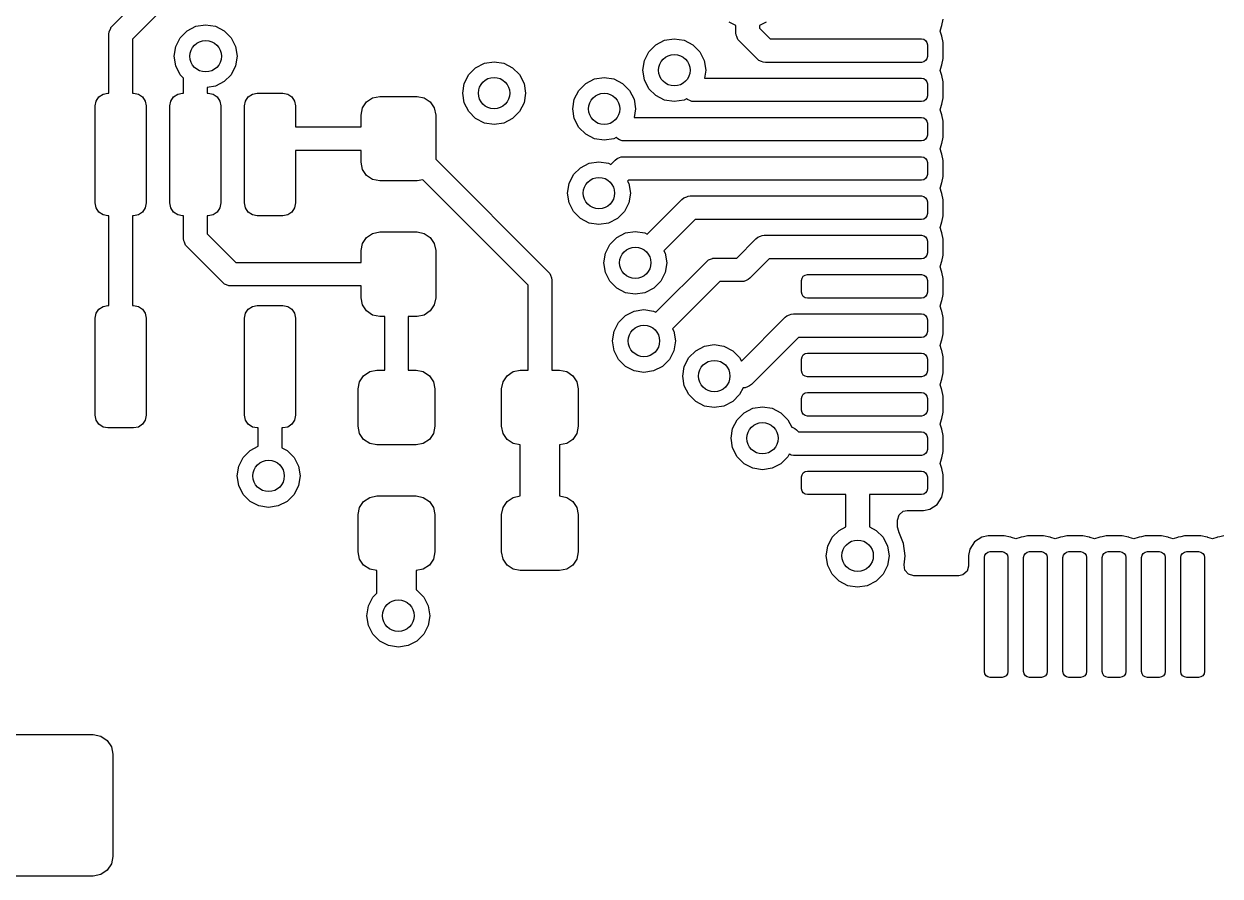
# Model space of a CAD drawing. Extents: x 116 to 183, y -110.2 to -37.6.
# Drawn here: x 130.62 to 145.83, y -82.56 to -71.72 of the extents above; entities that cross this region are included whole.
import ezdxf

# ---------------------------------------------------------------- set-up
doc = ezdxf.new("R2010")
doc.units = 0
doc.layers.add('BLACK', color=7, linetype='CONTINUOUS')

msp = doc.modelspace()

# ---------------------------------------------------------------- linework, layer by layer
at = {"layer": 'BLACK', "linetype": 'CONTINUOUS'}
for p, q in [((131.743934, -71.743934), (132.473934, -71.013934)), ((132.642132, -71.27), (132, -71.912132)), ((142.295756, -71.740743), (142.311739, -71.660386)), ((131.702882, -71.820736), (131.723351, -71.77132)), ((131.723351, -71.77132), (131.725279, -71.766665)), ((131.725279, -71.766665), (131.743934, -71.743934)), ((132.606724, -71.895217), (132.695217, -71.806724)), ((132.695217, -71.806724), (132.806724, -71.749908)), ((132.806724, -71.749908), (132.930331, -71.730331)), ((132.930331, -71.730331), (133.053938, -71.749908)), ((133.053938, -71.749908), (133.165445, -71.806724)), ((133.165445, -71.806724), (133.253938, -71.895217)), ((139.677, -71.740975), (139.591886, -71.697607)), ((139.677, -71.833823), (139.677, -71.740975)), ((140.062114, -71.697607), (139.977, -71.740975)), ((139.977, -71.740975), (139.977, -71.771691)), ((139.977, -71.771691), (140.113559, -71.90825)), ((142.275803, -71.810461), (142.291757, -71.752306)), ((142.292525, -71.863873), (142.275803, -71.810461)), ((142.291082, -71.752027), (142.29331, -71.746646)), ((142.291757, -71.752306), (142.291082, -71.752027)), ((142.29331, -71.746646), (142.294289, -71.743081)), ((142.294289, -71.743081), (142.295692, -71.740897)), ((142.295692, -71.740897), (142.295756, -71.740743)), ((131.7, -71.85), (131.702882, -71.820736)), ((131.7, -72.6), (131.7, -71.85)), ((132, -71.912132), (132, -72.6)), ((132.549908, -72.006724), (132.606724, -71.895217)), ((133.253938, -71.895217), (133.310754, -72.006724)), ((138.657326, -71.984643), (138.768833, -71.927827)), ((138.768833, -71.927827), (138.89244, -71.90825)), ((138.89244, -71.90825), (139.016047, -71.927827)), ((139.016047, -71.927827), (139.127554, -71.984643)), ((139.679882, -71.863087), (139.677, -71.833823)), ((139.686422, -71.878875), (139.679882, -71.863087)), ((139.702279, -71.917158), (139.686422, -71.878875)), ((139.720934, -71.939889), (139.702279, -71.917158)), ((139.945361, -72.164316), (139.720934, -71.939889)), ((140.113559, -71.90825), (141.31124, -71.90825)), ((141.31124, -71.90825), (142.03624, -71.90825)), ((142.03624, -71.90825), (142.064941, -71.913959)), ((142.064941, -71.913959), (142.089273, -71.930217)), ((142.089273, -71.930217), (142.105531, -71.954549)), ((142.105531, -71.954549), (142.11124, -71.98325)), ((142.291081, -71.864472), (142.292525, -71.863873)), ((142.295753, -71.875752), (142.291081, -71.864472)), ((142.295755, -71.875755), (142.295753, -71.875752)), ((142.311739, -71.956118), (142.295755, -71.875755)), ((142.31174, -72.160383), (142.311739, -71.956118)), ((132.530331, -72.130331), (132.549908, -72.006724)), ((133.310754, -72.006724), (133.330331, -72.130331)), ((138.512017, -72.184643), (138.568833, -72.073136)), ((138.568833, -72.073136), (138.657326, -71.984643)), ((139.127554, -71.984643), (139.216047, -72.073136)), ((139.216047, -72.073136), (139.272863, -72.184643)), ((142.11124, -71.98325), (142.11124, -72.13325)), ((132.549908, -72.253938), (132.530331, -72.130331)), ((132.606724, -72.365445), (132.549908, -72.253938)), ((133.310754, -72.253938), (133.253938, -72.365445)), ((133.330331, -72.130331), (133.310754, -72.253938)), ((136.276393, -72.364886), (136.364886, -72.276393)), ((136.364886, -72.276393), (136.476393, -72.219577)), ((136.476393, -72.219577), (136.6, -72.2)), ((136.6, -72.2), (136.723607, -72.219577)), ((136.723607, -72.219577), (136.835114, -72.276393)), ((136.835114, -72.276393), (136.923607, -72.364886)), ((138.49244, -72.30825), (138.512017, -72.184643)), ((139.272863, -72.184643), (139.29244, -72.30825)), ((139.968092, -72.182971), (139.945361, -72.164316)), ((139.999766, -72.19609), (139.968092, -72.182971)), ((140.022163, -72.205368), (139.999766, -72.19609)), ((140.051427, -72.20825), (140.022163, -72.205368)), ((140.58624, -72.20825), (140.051427, -72.20825)), ((142.03624, -72.20825), (140.58624, -72.20825)), ((142.064941, -72.202541), (142.03624, -72.20825)), ((142.089273, -72.186283), (142.064941, -72.202541)), ((142.105531, -72.161951), (142.089273, -72.186283)), ((142.11124, -72.13325), (142.105531, -72.161951)), ((142.275803, -72.310461), (142.291757, -72.252306)), ((142.291082, -72.252027), (142.29331, -72.246646)), ((142.291757, -72.252306), (142.291082, -72.252027)), ((142.29331, -72.246646), (142.294289, -72.243081)), ((142.294289, -72.243081), (142.295692, -72.240897)), ((142.295692, -72.240897), (142.295756, -72.240743)), ((142.295756, -72.240743), (142.311739, -72.160386)), ((142.311739, -72.160386), (142.31174, -72.160383)), ((132.65, -72.408721), (132.606724, -72.365445)), ((132.65, -72.6), (132.65, -72.408721)), ((133.253938, -72.365445), (133.165445, -72.453938)), ((136.219577, -72.476393), (136.276393, -72.364886)), ((136.923607, -72.364886), (136.980423, -72.476393)), ((137.764886, -72.476393), (137.876393, -72.419577)), ((137.876393, -72.419577), (138, -72.4)), ((138, -72.4), (138.123607, -72.419577)), ((138.123607, -72.419577), (138.235114, -72.476393)), ((138.512017, -72.431857), (138.49244, -72.30825)), ((139.29244, -72.30825), (139.276602, -72.40825)), ((139.276602, -72.40825), (141.31124, -72.40825)), ((141.31124, -72.40825), (142.03624, -72.40825)), ((142.03624, -72.40825), (142.064941, -72.413959)), ((142.064941, -72.413959), (142.089273, -72.430217)), ((142.292525, -72.363873), (142.275803, -72.310461)), ((142.291081, -72.364472), (142.292525, -72.363873)), ((142.295753, -72.375752), (142.291081, -72.364472)), ((142.295755, -72.375755), (142.295753, -72.375752)), ((142.311739, -72.456118), (142.295755, -72.375755)), ((133.053938, -72.510754), (132.95, -72.527215)), ((132.95, -72.527215), (132.95, -72.6)), ((133.165445, -72.453938), (133.053938, -72.510754)), ((136.2, -72.6), (136.219577, -72.476393)), ((136.980423, -72.476393), (137, -72.6)), ((137.619577, -72.676393), (137.676393, -72.564886)), ((137.676393, -72.564886), (137.764886, -72.476393)), ((138.235114, -72.476393), (138.323607, -72.564886)), ((138.323607, -72.564886), (138.380423, -72.676393)), ((138.568833, -72.543364), (138.512017, -72.431857)), ((138.657326, -72.631857), (138.568833, -72.543364)), ((142.089273, -72.430217), (142.105531, -72.454549)), ((142.105531, -72.454549), (142.11124, -72.48325)), ((142.11124, -72.48325), (142.11124, -72.63325)), ((142.31174, -72.660383), (142.311739, -72.456118)), ((131.525, -72.7625), (131.53737, -72.700314)), ((131.53737, -72.700314), (131.572595, -72.647595)), ((131.572595, -72.647595), (131.625314, -72.61237)), ((131.625314, -72.61237), (131.6875, -72.6)), ((131.6875, -72.6), (131.7, -72.6)), ((132, -72.6), (132.0125, -72.6)), ((132.0125, -72.6), (132.074686, -72.61237)), ((132.074686, -72.61237), (132.127405, -72.647595)), ((132.127405, -72.647595), (132.16263, -72.700314)), ((132.16263, -72.700314), (132.175, -72.7625)), ((132.475, -72.7625), (132.48737, -72.700314)), ((132.48737, -72.700314), (132.522595, -72.647595)), ((132.522595, -72.647595), (132.575314, -72.61237)), ((132.575314, -72.61237), (132.6375, -72.6)), ((132.6375, -72.6), (132.65, -72.6)), ((132.95, -72.6), (132.9625, -72.6)), ((132.9625, -72.6), (133.024686, -72.61237)), ((133.024686, -72.61237), (133.077405, -72.647595)), ((133.077405, -72.647595), (133.11263, -72.700314)), ((133.11263, -72.700314), (133.125, -72.7625)), ((133.425, -72.7625), (133.43737, -72.700314)), ((133.43737, -72.700314), (133.472595, -72.647595)), ((133.472595, -72.647595), (133.525314, -72.61237)), ((133.525314, -72.61237), (133.5875, -72.6)), ((133.5875, -72.6), (133.9125, -72.6)), ((133.9125, -72.6), (133.974686, -72.61237)), ((133.974686, -72.61237), (134.027405, -72.647595)), ((134.027405, -72.647595), (134.06263, -72.700314)), ((134.06263, -72.700314), (134.075, -72.7625)), ((134.925079, -72.787613), (134.976562, -72.710562)), ((134.976562, -72.710562), (135.053613, -72.659079)), ((135.053613, -72.659079), (135.1445, -72.641)), ((135.1445, -72.641), (135.6195, -72.641)), ((135.6195, -72.641), (135.710387, -72.659079)), ((135.710387, -72.659079), (135.787438, -72.710562)), ((135.787438, -72.710562), (135.838921, -72.787613)), ((136.219577, -72.723607), (136.2, -72.6)), ((136.276393, -72.835114), (136.219577, -72.723607)), ((136.980423, -72.723607), (136.923607, -72.835114)), ((137, -72.6), (136.980423, -72.723607)), ((137.6, -72.8), (137.619577, -72.676393)), ((138.380423, -72.676393), (138.4, -72.8)), ((138.768833, -72.688673), (138.657326, -72.631857)), ((138.89244, -72.70825), (138.768833, -72.688673)), ((139.016047, -72.688673), (138.89244, -72.70825)), ((139.046898, -72.672953), (139.016047, -72.688673)), ((139.059104, -72.682971), (139.046898, -72.672953)), ((139.097339, -72.698807), (139.059104, -72.682971)), ((139.113176, -72.705368), (139.097339, -72.698807)), ((139.14244, -72.70825), (139.113176, -72.705368)), ((140.58624, -72.70825), (139.14244, -72.70825)), ((142.03624, -72.70825), (140.58624, -72.70825)), ((142.064941, -72.702541), (142.03624, -72.70825)), ((142.089273, -72.686283), (142.064941, -72.702541)), ((142.105531, -72.661951), (142.089273, -72.686283)), ((142.11124, -72.63325), (142.105531, -72.661951)), ((142.295756, -72.740743), (142.311739, -72.660386)), ((142.311739, -72.660386), (142.31174, -72.660383)), ((131.525, -73.9975), (131.525, -72.7625)), ((132.175, -72.7625), (132.175, -73.9975)), ((132.475, -73.9975), (132.475, -72.7625)), ((133.125, -72.7625), (133.125, -73.9975)), ((133.425, -73.9975), (133.425, -72.7625)), ((134.075, -72.7625), (134.075, -73.0285)), ((134.907, -72.8785), (134.925079, -72.787613)), ((134.907, -73.0285), (134.907, -72.8785)), ((135.838921, -72.787613), (135.857, -72.8785)), ((135.857, -72.8785), (135.857, -73.441368)), ((136.364886, -72.923607), (136.276393, -72.835114)), ((136.923607, -72.835114), (136.835114, -72.923607)), ((137.619577, -72.923607), (137.6, -72.8)), ((138.4, -72.8), (138.382855, -72.90825)), ((142.275803, -72.810461), (142.291757, -72.752306)), ((142.292525, -72.863873), (142.275803, -72.810461)), ((142.291081, -72.864472), (142.292525, -72.863873)), ((142.295753, -72.875752), (142.291081, -72.864472)), ((142.291082, -72.752027), (142.29331, -72.746646)), ((142.291757, -72.752306), (142.291082, -72.752027)), ((142.29331, -72.746646), (142.294289, -72.743081)), ((142.294289, -72.743081), (142.295692, -72.740897)), ((142.295692, -72.740897), (142.295756, -72.740743)), ((142.295755, -72.875755), (142.295753, -72.875752)), ((142.311739, -72.956118), (142.295755, -72.875755)), ((134.075, -73.0285), (134.907, -73.0285)), ((136.476393, -72.980423), (136.364886, -72.923607)), ((136.6, -73), (136.476393, -72.980423)), ((136.723607, -72.980423), (136.6, -73)), ((136.835114, -72.923607), (136.723607, -72.980423)), ((137.676393, -73.035114), (137.619577, -72.923607)), ((137.764886, -73.123607), (137.676393, -73.035114)), ((138.382855, -72.90825), (141.31124, -72.90825)), ((141.31124, -72.90825), (142.03624, -72.90825)), ((142.03624, -72.90825), (142.064941, -72.913959)), ((142.064941, -72.913959), (142.089273, -72.930217)), ((142.089273, -72.930217), (142.105531, -72.954549)), ((142.105531, -72.954549), (142.11124, -72.98325)), ((142.11124, -72.98325), (142.11124, -73.13325)), ((142.31174, -73.160383), (142.311739, -72.956118)), ((137.876393, -73.180423), (137.764886, -73.123607)), ((138, -73.2), (137.876393, -73.180423)), ((138.123607, -73.180423), (138, -73.2)), ((138.153346, -73.165269), (138.123607, -73.180423)), ((138.174915, -73.182971), (138.153346, -73.165269)), ((138.196535, -73.191926), (138.174915, -73.182971)), ((142.089273, -73.186283), (142.064941, -73.202541)), ((142.105531, -73.161951), (142.089273, -73.186283)), ((142.11124, -73.13325), (142.105531, -73.161951)), ((142.295756, -73.240743), (142.311739, -73.160386)), ((142.311739, -73.160386), (142.31174, -73.160383)), ((134.907, -73.3285), (134.075, -73.3285)), ((134.075, -73.3285), (134.075, -73.9975)), ((134.907, -73.4785), (134.907, -73.3285)), ((138.228986, -73.205368), (138.196535, -73.191926)), ((138.25825, -73.20825), (138.228986, -73.205368)), ((140.58624, -73.20825), (138.25825, -73.20825)), ((142.03624, -73.20825), (140.58624, -73.20825)), ((142.064941, -73.202541), (142.03624, -73.20825)), ((142.275803, -73.310461), (142.291757, -73.252306)), ((142.292525, -73.363873), (142.275803, -73.310461)), ((142.291082, -73.252027), (142.29331, -73.246646)), ((142.291757, -73.252306), (142.291082, -73.252027)), ((142.29331, -73.246646), (142.294289, -73.243081)), ((142.294289, -73.243081), (142.295692, -73.240897)), ((142.295692, -73.240897), (142.295756, -73.240743)), ((134.925079, -73.569387), (134.907, -73.4785)), ((135.857, -73.441368), (137.289566, -74.873934)), ((137.698209, -73.548438), (137.809716, -73.491622)), ((137.809716, -73.491622), (137.933323, -73.472045)), ((137.933323, -73.472045), (138.05693, -73.491622)), ((138.05693, -73.491622), (138.086531, -73.506704)), ((138.086531, -73.506704), (138.141052, -73.452184)), ((138.141052, -73.452184), (138.163783, -73.433529)), ((138.163783, -73.433529), (138.195457, -73.420409)), ((138.195457, -73.420409), (138.217854, -73.411132)), ((138.217854, -73.411132), (138.247118, -73.40825)), ((138.247118, -73.40825), (141.31124, -73.40825)), ((141.31124, -73.40825), (142.03624, -73.40825)), ((142.03624, -73.40825), (142.064941, -73.413959)), ((142.064941, -73.413959), (142.089273, -73.430217)), ((142.089273, -73.430217), (142.105531, -73.454549)), ((142.105531, -73.454549), (142.11124, -73.48325)), ((142.11124, -73.48325), (142.11124, -73.63325)), ((142.291081, -73.364472), (142.292525, -73.363873)), ((142.295753, -73.375752), (142.291081, -73.364472)), ((142.295755, -73.375755), (142.295753, -73.375752)), ((142.311739, -73.456118), (142.295755, -73.375755)), ((142.31174, -73.660383), (142.311739, -73.456118)), ((134.976562, -73.646438), (134.925079, -73.569387)), ((135.053613, -73.697921), (134.976562, -73.646438)), ((137.5529, -73.748438), (137.609716, -73.636931)), ((137.609716, -73.636931), (137.698209, -73.548438)), ((142.11124, -73.63325), (142.105531, -73.661951)), ((135.1445, -73.716), (135.053613, -73.697921)), ((135.6195, -73.716), (135.1445, -73.716)), ((135.692789, -73.701421), (135.6195, -73.716)), ((137.0335, -75.042132), (135.692789, -73.701421)), ((137.533323, -73.872045), (137.5529, -73.748438)), ((138.30925, -73.70825), (138.298663, -73.718836)), ((138.298663, -73.718836), (138.313746, -73.748438)), ((140.58624, -73.70825), (138.30925, -73.70825)), ((138.313746, -73.748438), (138.333323, -73.872045)), ((142.03624, -73.70825), (140.58624, -73.70825)), ((142.064941, -73.702541), (142.03624, -73.70825)), ((142.089273, -73.686283), (142.064941, -73.702541)), ((142.105531, -73.661951), (142.089273, -73.686283)), ((142.275803, -73.810461), (142.291757, -73.752306)), ((142.291082, -73.752027), (142.29331, -73.746646)), ((142.291757, -73.752306), (142.291082, -73.752027)), ((142.29331, -73.746646), (142.294289, -73.743081)), ((142.294289, -73.743081), (142.295692, -73.740897)), ((142.295692, -73.740897), (142.295756, -73.740743)), ((142.295756, -73.740743), (142.311739, -73.660386)), ((142.311739, -73.660386), (142.31174, -73.660383)), ((137.5529, -73.995652), (137.533323, -73.872045)), ((138.333323, -73.872045), (138.313746, -73.995652)), ((138.989991, -73.952184), (139.012721, -73.933529)), ((139.012721, -73.933529), (139.050956, -73.917692)), ((139.050956, -73.917692), (139.066793, -73.911132)), ((139.066793, -73.911132), (139.096057, -73.90825)), ((139.096057, -73.90825), (141.31124, -73.90825)), ((141.31124, -73.90825), (142.03624, -73.90825)), ((142.03624, -73.90825), (142.064941, -73.913959)), ((142.064941, -73.913959), (142.089273, -73.930217)), ((142.089273, -73.930217), (142.105531, -73.954549)), ((142.292525, -73.863873), (142.275803, -73.810461)), ((142.291081, -73.864472), (142.292525, -73.863873)), ((142.295753, -73.875752), (142.291081, -73.864472)), ((142.295755, -73.875755), (142.295753, -73.875752)), ((142.311739, -73.956118), (142.295755, -73.875755)), ((131.53737, -74.059686), (131.525, -73.9975)), ((131.572595, -74.112405), (131.53737, -74.059686)), ((132.16263, -74.059686), (132.127405, -74.112405)), ((132.175, -73.9975), (132.16263, -74.059686)), ((132.48737, -74.059686), (132.475, -73.9975)), ((132.522595, -74.112405), (132.48737, -74.059686)), ((133.11263, -74.059686), (133.077405, -74.112405)), ((133.125, -73.9975), (133.11263, -74.059686)), ((133.43737, -74.059686), (133.425, -73.9975)), ((133.472595, -74.112405), (133.43737, -74.059686)), ((134.06263, -74.059686), (134.027405, -74.112405)), ((134.075, -73.9975), (134.06263, -74.059686)), ((137.609716, -74.107159), (137.5529, -73.995652)), ((138.313746, -73.995652), (138.25693, -74.107159)), ((138.54865, -74.393524), (138.989991, -73.952184)), ((142.105531, -73.954549), (142.11124, -73.98325)), ((142.11124, -73.98325), (142.11124, -74.13325)), ((142.31174, -74.160383), (142.311739, -73.956118)), ((131.625314, -74.14763), (131.572595, -74.112405)), ((131.6875, -74.16), (131.625314, -74.14763)), ((131.7, -74.16), (131.6875, -74.16)), ((131.7, -75.3), (131.7, -74.16)), ((132.0125, -74.16), (132, -74.16)), ((132, -74.16), (132, -75.3)), ((132.074686, -74.14763), (132.0125, -74.16)), ((132.127405, -74.112405), (132.074686, -74.14763)), ((132.575314, -74.14763), (132.522595, -74.112405)), ((132.6375, -74.16), (132.575314, -74.14763)), ((132.65, -74.16), (132.6375, -74.16)), ((132.65, -74.45), (132.65, -74.16)), ((132.9625, -74.16), (132.95, -74.16)), ((132.95, -74.16), (132.95, -74.387868)), ((133.024686, -74.14763), (132.9625, -74.16)), ((133.077405, -74.112405), (133.024686, -74.14763)), ((133.525314, -74.14763), (133.472595, -74.112405)), ((133.5875, -74.16), (133.525314, -74.14763)), ((133.9125, -74.16), (133.5875, -74.16)), ((133.974686, -74.14763), (133.9125, -74.16)), ((134.027405, -74.112405), (133.974686, -74.14763)), ((137.698209, -74.195652), (137.609716, -74.107159)), ((137.809716, -74.252468), (137.698209, -74.195652)), ((137.933323, -74.272045), (137.809716, -74.252468)), ((138.05693, -74.252468), (137.933323, -74.272045)), ((138.168437, -74.195652), (138.05693, -74.252468)), ((138.25693, -74.107159), (138.168437, -74.195652)), ((139.158189, -74.20825), (138.760782, -74.605656)), ((140.58624, -74.20825), (139.158189, -74.20825)), ((142.03624, -74.20825), (140.58624, -74.20825)), ((142.064941, -74.202541), (142.03624, -74.20825)), ((142.089273, -74.186283), (142.064941, -74.202541)), ((142.105531, -74.161951), (142.089273, -74.186283)), ((142.11124, -74.13325), (142.105531, -74.161951)), ((142.275803, -74.310461), (142.291757, -74.252306)), ((142.291082, -74.252027), (142.29331, -74.246646)), ((142.291757, -74.252306), (142.291082, -74.252027)), ((142.29331, -74.246646), (142.294289, -74.243081)), ((142.294289, -74.243081), (142.295692, -74.240897)), ((142.295692, -74.240897), (142.295756, -74.240743)), ((142.295756, -74.240743), (142.311739, -74.160386)), ((142.311739, -74.160386), (142.31174, -74.160383)), ((132.95, -74.387868), (133.315632, -74.7535)), ((134.976562, -74.435562), (135.053613, -74.384079)), ((135.053613, -74.384079), (135.1445, -74.366)), ((135.1445, -74.366), (135.6195, -74.366)), ((135.6195, -74.366), (135.710387, -74.384079)), ((135.710387, -74.384079), (135.787438, -74.435562)), ((138.160328, -74.435258), (138.271835, -74.378442)), ((138.271835, -74.378442), (138.395442, -74.358865)), ((138.395442, -74.358865), (138.519049, -74.378442)), ((138.519049, -74.378442), (138.54865, -74.393524)), ((142.292525, -74.363873), (142.275803, -74.310461)), ((142.291081, -74.364472), (142.292525, -74.363873)), ((142.295753, -74.375752), (142.291081, -74.364472)), ((142.295755, -74.375755), (142.295753, -74.375752)), ((142.311739, -74.456118), (142.295755, -74.375755)), ((132.652882, -74.479264), (132.65, -74.45)), ((132.659738, -74.495816), (132.652882, -74.479264)), ((132.675279, -74.533335), (132.659738, -74.495816)), ((132.693934, -74.556066), (132.675279, -74.533335)), ((133.147434, -75.009566), (132.693934, -74.556066)), ((134.907, -74.6035), (134.925079, -74.512613)), ((134.925079, -74.512613), (134.976562, -74.435562)), ((135.787438, -74.435562), (135.838921, -74.512613)), ((135.838921, -74.512613), (135.857, -74.6035)), ((138.015019, -74.635258), (138.071835, -74.523751)), ((138.071835, -74.523751), (138.160328, -74.435258)), ((139.685686, -74.697562), (139.931064, -74.452184)), ((139.931064, -74.452184), (139.953795, -74.433529)), ((139.953795, -74.433529), (139.989173, -74.418875)), ((139.989173, -74.418875), (140.007866, -74.411132)), ((140.007866, -74.411132), (140.03713, -74.40825)), ((140.03713, -74.40825), (141.31124, -74.40825)), ((141.31124, -74.40825), (142.03624, -74.40825)), ((142.03624, -74.40825), (142.064941, -74.413959)), ((142.064941, -74.413959), (142.089273, -74.430217)), ((142.089273, -74.430217), (142.105531, -74.454549)), ((142.105531, -74.454549), (142.11124, -74.48325)), ((142.11124, -74.48325), (142.11124, -74.63325)), ((142.31174, -74.660383), (142.311739, -74.456118)), ((134.907, -74.7535), (134.907, -74.6035)), ((135.857, -74.6035), (135.857, -75.2035)), ((137.995442, -74.758865), (138.015019, -74.635258)), ((138.760782, -74.605656), (138.775865, -74.635258)), ((138.775865, -74.635258), (138.795442, -74.758865)), ((139.327459, -74.722841), (139.376468, -74.702541)), ((139.376468, -74.702541), (139.38153, -74.700444)), ((139.38153, -74.700444), (139.410794, -74.697562)), ((139.410794, -74.697562), (139.685686, -74.697562)), ((140.099262, -74.70825), (139.853884, -74.953628)), ((140.58624, -74.70825), (140.099262, -74.70825)), ((142.03624, -74.70825), (140.58624, -74.70825)), ((142.064941, -74.702541), (142.03624, -74.70825)), ((142.089273, -74.686283), (142.064941, -74.702541)), ((142.105531, -74.661951), (142.089273, -74.686283)), ((142.11124, -74.63325), (142.105531, -74.661951)), ((142.295756, -74.740743), (142.311739, -74.660386)), ((142.311739, -74.660386), (142.31174, -74.660383)), ((133.315632, -74.7535), (134.907, -74.7535)), ((138.015019, -74.882472), (137.995442, -74.758865)), ((138.658779, -75.387444), (139.304728, -74.741496)), ((138.795442, -74.758865), (138.775865, -74.882472)), ((139.304728, -74.741496), (139.327459, -74.722841)), ((142.275803, -74.810461), (142.291757, -74.752306)), ((142.292525, -74.863873), (142.275803, -74.810461)), ((142.291082, -74.752027), (142.29331, -74.746646)), ((142.291757, -74.752306), (142.291082, -74.752027)), ((142.29331, -74.746646), (142.294289, -74.743081)), ((142.294289, -74.743081), (142.295692, -74.740897)), ((142.295692, -74.740897), (142.295756, -74.740743)), ((133.170165, -75.028221), (133.147434, -75.009566)), ((137.289566, -74.873934), (137.308221, -74.896665)), ((137.308221, -74.896665), (137.315384, -74.913959)), ((137.315384, -74.913959), (137.330618, -74.950736)), ((137.330618, -74.950736), (137.3335, -74.98)), ((137.3335, -74.98), (137.3335, -76.125)), ((138.071835, -74.993979), (138.015019, -74.882472)), ((138.160328, -75.082472), (138.071835, -74.993979)), ((138.719049, -74.993979), (138.630556, -75.082472)), ((138.775865, -74.882472), (138.719049, -74.993979)), ((139.472926, -74.997562), (138.870911, -75.599576)), ((139.747818, -74.997562), (139.472926, -74.997562)), ((139.777082, -74.99468), (139.747818, -74.997562)), ((139.804676, -74.98325), (139.777082, -74.99468)), ((139.831153, -74.972283), (139.804676, -74.98325)), ((139.853884, -74.953628), (139.831153, -74.972283)), ((140.51124, -74.98325), (140.516949, -74.954549)), ((140.51124, -75.13325), (140.51124, -74.98325)), ((140.516949, -74.954549), (140.533207, -74.930217)), ((140.533207, -74.930217), (140.557539, -74.913959)), ((140.557539, -74.913959), (140.58624, -74.90825)), ((140.58624, -74.90825), (142.03624, -74.90825)), ((142.03624, -74.90825), (142.064941, -74.913959)), ((142.064941, -74.913959), (142.089273, -74.930217)), ((142.089273, -74.930217), (142.105531, -74.954549)), ((142.105531, -74.954549), (142.11124, -74.98325)), ((142.11124, -74.98325), (142.11124, -75.13325)), ((142.291081, -74.864472), (142.292525, -74.863873)), ((142.295753, -74.875752), (142.291081, -74.864472)), ((142.295755, -74.875755), (142.295753, -74.875752)), ((142.311739, -74.956118), (142.295755, -74.875755)), ((142.31174, -75.160383), (142.311739, -74.956118)), ((133.19593, -75.038893), (133.170165, -75.028221)), ((133.224236, -75.050618), (133.19593, -75.038893)), ((133.2535, -75.0535), (133.224236, -75.050618)), ((134.907, -75.0535), (133.2535, -75.0535)), ((134.907, -75.2035), (134.907, -75.0535)), ((137.0335, -76.125), (137.0335, -75.042132)), ((138.271835, -75.139288), (138.160328, -75.082472)), ((138.395442, -75.158865), (138.271835, -75.139288)), ((138.519049, -75.139288), (138.395442, -75.158865)), ((138.630556, -75.082472), (138.519049, -75.139288)), ((140.516949, -75.161951), (140.51124, -75.13325)), ((140.533207, -75.186283), (140.516949, -75.161951)), ((142.105531, -75.161951), (142.089273, -75.186283)), ((142.11124, -75.13325), (142.105531, -75.161951)), ((142.295756, -75.240743), (142.311739, -75.160386)), ((142.311739, -75.160386), (142.31174, -75.160383)), ((131.572595, -75.347595), (131.625314, -75.31237)), ((131.625314, -75.31237), (131.6875, -75.3)), ((131.6875, -75.3), (131.7, -75.3)), ((132, -75.3), (132.0125, -75.3)), ((132.0125, -75.3), (132.074686, -75.31237)), ((132.074686, -75.31237), (132.127405, -75.347595)), ((133.472595, -75.347595), (133.525314, -75.31237)), ((133.525314, -75.31237), (133.5875, -75.3)), ((133.5875, -75.3), (133.9125, -75.3)), ((133.9125, -75.3), (133.974686, -75.31237)), ((133.974686, -75.31237), (134.027405, -75.347595)), ((134.925079, -75.294387), (134.907, -75.2035)), ((134.976562, -75.371438), (134.925079, -75.294387)), ((135.838921, -75.294387), (135.787438, -75.371438)), ((135.857, -75.2035), (135.838921, -75.294387)), ((140.557539, -75.202541), (140.533207, -75.186283)), ((140.58624, -75.20825), (140.557539, -75.202541)), ((142.03624, -75.20825), (140.58624, -75.20825)), ((142.064941, -75.202541), (142.03624, -75.20825)), ((142.089273, -75.186283), (142.064941, -75.202541)), ((142.275803, -75.310461), (142.291757, -75.252306)), ((142.292525, -75.363873), (142.275803, -75.310461)), ((142.291082, -75.252027), (142.29331, -75.246646)), ((142.291757, -75.252306), (142.291082, -75.252027)), ((142.29331, -75.246646), (142.294289, -75.243081)), ((142.294289, -75.243081), (142.295692, -75.240897)), ((142.295692, -75.240897), (142.295756, -75.240743)), ((131.525, -75.4625), (131.53737, -75.400314)), ((131.525, -76.6975), (131.525, -75.4625)), ((131.53737, -75.400314), (131.572595, -75.347595)), ((132.127405, -75.347595), (132.16263, -75.400314)), ((132.16263, -75.400314), (132.175, -75.4625)), ((132.175, -75.4625), (132.175, -76.6975)), ((133.425, -75.4625), (133.43737, -75.400314)), ((133.425, -76.6975), (133.425, -75.4625)), ((133.43737, -75.400314), (133.472595, -75.347595)), ((134.027405, -75.347595), (134.06263, -75.400314)), ((134.06263, -75.400314), (134.075, -75.4625)), ((134.075, -75.4625), (134.075, -76.6975)), ((135.053613, -75.422921), (134.976562, -75.371438)), ((135.1445, -75.441), (135.053613, -75.422921)), ((135.2085, -75.441), (135.1445, -75.441)), ((135.2085, -76.125), (135.2085, -75.441)), ((135.6195, -75.441), (135.5085, -75.441)), ((135.5085, -75.441), (135.5085, -76.125)), ((135.710387, -75.422921), (135.6195, -75.441)), ((135.787438, -75.371438), (135.710387, -75.422921)), ((138.181964, -75.517671), (138.270457, -75.429178)), ((138.270457, -75.429178), (138.381964, -75.372362)), ((138.381964, -75.372362), (138.505571, -75.352785)), ((138.505571, -75.352785), (138.629178, -75.372362)), ((138.629178, -75.372362), (138.658779, -75.387444)), ((139.745798, -76.008439), (140.302054, -75.452184)), ((140.302054, -75.452184), (140.324785, -75.433529)), ((140.324785, -75.433529), (140.356459, -75.420409)), ((140.356459, -75.420409), (140.378856, -75.411132)), ((140.378856, -75.411132), (140.40812, -75.40825)), ((140.40812, -75.40825), (141.31124, -75.40825)), ((141.31124, -75.40825), (142.03624, -75.40825)), ((142.03624, -75.40825), (142.064941, -75.413959)), ((142.064941, -75.413959), (142.089273, -75.430217)), ((142.089273, -75.430217), (142.105531, -75.454549)), ((142.105531, -75.454549), (142.11124, -75.48325)), ((142.291081, -75.364472), (142.292525, -75.363873)), ((142.295753, -75.375752), (142.291081, -75.364472)), ((142.295755, -75.375755), (142.295753, -75.375752)), ((142.311739, -75.456118), (142.295755, -75.375755)), ((142.31174, -75.660383), (142.311739, -75.456118)), ((138.125148, -75.629178), (138.181964, -75.517671)), ((138.870911, -75.599576), (138.885994, -75.629178)), ((142.11124, -75.48325), (142.11124, -75.63325)), ((138.105571, -75.752785), (138.125148, -75.629178)), ((138.125148, -75.876392), (138.105571, -75.752785)), ((138.885994, -75.629178), (138.905571, -75.752785)), ((138.905571, -75.752785), (138.885994, -75.876392)), ((140.470252, -75.70825), (139.872436, -76.306066)), ((140.58624, -75.70825), (140.470252, -75.70825)), ((142.03624, -75.70825), (140.58624, -75.70825)), ((142.064941, -75.702541), (142.03624, -75.70825)), ((142.089273, -75.686283), (142.064941, -75.702541)), ((142.105531, -75.661951), (142.089273, -75.686283)), ((142.11124, -75.63325), (142.105531, -75.661951)), ((142.275803, -75.810461), (142.291757, -75.752306)), ((142.291082, -75.752027), (142.29331, -75.746646)), ((142.291757, -75.752306), (142.291082, -75.752027)), ((142.29331, -75.746646), (142.294289, -75.743081)), ((142.294289, -75.743081), (142.295692, -75.740897)), ((142.295692, -75.740897), (142.295756, -75.740743)), ((142.295756, -75.740743), (142.311739, -75.660386)), ((142.311739, -75.660386), (142.31174, -75.660383)), ((138.181964, -75.987899), (138.125148, -75.876392)), ((138.885994, -75.876392), (138.829178, -75.987899)), ((139.076393, -75.964886), (139.164886, -75.876393)), ((139.164886, -75.876393), (139.276393, -75.819577)), ((139.276393, -75.819577), (139.4, -75.8)), ((139.4, -75.8), (139.523607, -75.819577)), ((139.523607, -75.819577), (139.635114, -75.876393)), ((139.635114, -75.876393), (139.723607, -75.964886)), ((140.533207, -75.930217), (140.557539, -75.913959)), ((140.557539, -75.913959), (140.58624, -75.90825)), ((140.58624, -75.90825), (142.03624, -75.90825)), ((142.03624, -75.90825), (142.064941, -75.913959)), ((142.064941, -75.913959), (142.089273, -75.930217)), ((142.292525, -75.863873), (142.275803, -75.810461)), ((142.291081, -75.864472), (142.292525, -75.863873)), ((142.295753, -75.875752), (142.291081, -75.864472)), ((142.295755, -75.875755), (142.295753, -75.875752)), ((142.311739, -75.956118), (142.295755, -75.875755)), ((138.270457, -76.076392), (138.181964, -75.987899)), ((138.381964, -76.133208), (138.270457, -76.076392)), ((138.740685, -76.076392), (138.629178, -76.133208)), ((138.829178, -75.987899), (138.740685, -76.076392)), ((139, -76.2), (139.019577, -76.076393)), ((139.019577, -76.076393), (139.076393, -75.964886)), ((139.723607, -75.964886), (139.745798, -76.008439)), ((140.51124, -75.98325), (140.516949, -75.954549)), ((140.51124, -76.13325), (140.51124, -75.98325)), ((140.516949, -75.954549), (140.533207, -75.930217)), ((142.089273, -75.930217), (142.105531, -75.954549)), ((142.105531, -75.954549), (142.11124, -75.98325)), ((142.11124, -75.98325), (142.11124, -76.13325)), ((142.31174, -76.160383), (142.311739, -75.956118)), ((134.889079, -76.271613), (134.940562, -76.194562)), ((134.940562, -76.194562), (135.017613, -76.143079)), ((135.017613, -76.143079), (135.1085, -76.125)), ((135.1085, -76.125), (135.2085, -76.125)), ((135.5085, -76.125), (135.6085, -76.125)), ((135.6085, -76.125), (135.699387, -76.143079)), ((135.699387, -76.143079), (135.776438, -76.194562)), ((135.776438, -76.194562), (135.827921, -76.271613)), ((136.714079, -76.271613), (136.765562, -76.194562)), ((136.765562, -76.194562), (136.842613, -76.143079)), ((136.842613, -76.143079), (136.9335, -76.125)), ((136.9335, -76.125), (137.0335, -76.125)), ((137.3335, -76.125), (137.4335, -76.125)), ((137.4335, -76.125), (137.524387, -76.143079)), ((137.524387, -76.143079), (137.601438, -76.194562)), ((137.601438, -76.194562), (137.652921, -76.271613)), ((138.505571, -76.152785), (138.381964, -76.133208)), ((138.629178, -76.133208), (138.505571, -76.152785)), ((139.019577, -76.323607), (139, -76.2)), ((140.516949, -76.161951), (140.51124, -76.13325)), ((140.533207, -76.186283), (140.516949, -76.161951)), ((140.557539, -76.202541), (140.533207, -76.186283)), ((140.58624, -76.20825), (140.557539, -76.202541)), ((142.03624, -76.20825), (140.58624, -76.20825)), ((142.064941, -76.202541), (142.03624, -76.20825)), ((142.089273, -76.186283), (142.064941, -76.202541)), ((142.105531, -76.161951), (142.089273, -76.186283)), ((142.11124, -76.13325), (142.105531, -76.161951)), ((142.295756, -76.240743), (142.311739, -76.160386)), ((142.311739, -76.160386), (142.31174, -76.160383)), ((134.871, -76.3625), (134.889079, -76.271613)), ((134.871, -76.8375), (134.871, -76.3625)), ((135.827921, -76.271613), (135.846, -76.3625)), ((135.846, -76.3625), (135.846, -76.8375)), ((136.696, -76.3625), (136.714079, -76.271613)), ((136.696, -76.8375), (136.696, -76.3625)), ((137.652921, -76.271613), (137.671, -76.3625)), ((137.671, -76.3625), (137.671, -76.8375)), ((139.076393, -76.435114), (139.019577, -76.323607)), ((139.767006, -76.349937), (139.723607, -76.435114)), ((139.795634, -76.347118), (139.767006, -76.349937)), ((139.821924, -76.336228), (139.795634, -76.347118)), ((139.849705, -76.324721), (139.821924, -76.336228)), ((139.872436, -76.306066), (139.849705, -76.324721)), ((142.275803, -76.310461), (142.291757, -76.252306)), ((142.292525, -76.363873), (142.275803, -76.310461)), ((142.291081, -76.364472), (142.292525, -76.363873)), ((142.295753, -76.375752), (142.291081, -76.364472)), ((142.291082, -76.252027), (142.29331, -76.246646)), ((142.291757, -76.252306), (142.291082, -76.252027)), ((142.29331, -76.246646), (142.294289, -76.243081)), ((142.294289, -76.243081), (142.295692, -76.240897)), ((142.295692, -76.240897), (142.295756, -76.240743)), ((142.295755, -76.375755), (142.295753, -76.375752)), ((142.311739, -76.456118), (142.295755, -76.375755)), ((139.164886, -76.523607), (139.076393, -76.435114)), ((139.276393, -76.580423), (139.164886, -76.523607)), ((139.635114, -76.523607), (139.523607, -76.580423)), ((139.723607, -76.435114), (139.635114, -76.523607)), ((140.51124, -76.48325), (140.516949, -76.454549)), ((140.51124, -76.63325), (140.51124, -76.48325)), ((140.516949, -76.454549), (140.533207, -76.430217)), ((140.533207, -76.430217), (140.557539, -76.413959)), ((140.557539, -76.413959), (140.58624, -76.40825)), ((140.58624, -76.40825), (142.03624, -76.40825)), ((142.03624, -76.40825), (142.064941, -76.413959)), ((142.064941, -76.413959), (142.089273, -76.430217)), ((142.089273, -76.430217), (142.105531, -76.454549)), ((142.105531, -76.454549), (142.11124, -76.48325)), ((142.11124, -76.48325), (142.11124, -76.63325)), ((142.31174, -76.660383), (142.311739, -76.456118)), ((139.4, -76.6), (139.276393, -76.580423)), ((139.523607, -76.580423), (139.4, -76.6)), ((139.690484, -76.755344), (139.778977, -76.666851)), ((139.778977, -76.666851), (139.890484, -76.610035)), ((139.890484, -76.610035), (140.014091, -76.590458)), ((140.014091, -76.590458), (140.137698, -76.610035)), ((140.137698, -76.610035), (140.249205, -76.666851)), ((140.249205, -76.666851), (140.337698, -76.755344)), ((140.516949, -76.661951), (140.51124, -76.63325)), ((140.533207, -76.686283), (140.516949, -76.661951)), ((140.557539, -76.702541), (140.533207, -76.686283)), ((142.089273, -76.686283), (142.064941, -76.702541)), ((142.105531, -76.661951), (142.089273, -76.686283)), ((142.11124, -76.63325), (142.105531, -76.661951)), ((142.295756, -76.740743), (142.311739, -76.660386)), ((142.311739, -76.660386), (142.31174, -76.660383)), ((131.53737, -76.759686), (131.525, -76.6975)), ((131.572595, -76.812405), (131.53737, -76.759686)), ((131.625314, -76.84763), (131.572595, -76.812405)), ((132.127405, -76.812405), (132.074686, -76.84763)), ((132.16263, -76.759686), (132.127405, -76.812405)), ((132.175, -76.6975), (132.16263, -76.759686)), ((133.43737, -76.759686), (133.425, -76.6975)), ((133.472595, -76.812405), (133.43737, -76.759686)), ((133.525314, -76.84763), (133.472595, -76.812405)), ((134.027405, -76.812405), (133.974686, -76.84763)), ((134.06263, -76.759686), (134.027405, -76.812405)), ((134.075, -76.6975), (134.06263, -76.759686)), ((134.889079, -76.928387), (134.871, -76.8375)), ((135.846, -76.8375), (135.827921, -76.928387)), ((136.714079, -76.928387), (136.696, -76.8375)), ((137.671, -76.8375), (137.652921, -76.928387)), ((139.633668, -76.866851), (139.690484, -76.755344)), ((140.337698, -76.755344), (140.38544, -76.849043)), ((140.58624, -76.70825), (140.557539, -76.702541)), ((142.03624, -76.70825), (140.58624, -76.70825)), ((142.064941, -76.702541), (142.03624, -76.70825)), ((142.275803, -76.810461), (142.291757, -76.752306)), ((142.292525, -76.863873), (142.275803, -76.810461)), ((142.291082, -76.752027), (142.29331, -76.746646)), ((142.291757, -76.752306), (142.291082, -76.752027)), ((142.29331, -76.746646), (142.294289, -76.743081)), ((142.294289, -76.743081), (142.295692, -76.740897)), ((142.295692, -76.740897), (142.295756, -76.740743)), ((131.6875, -76.86), (131.625314, -76.84763)), ((132.0125, -76.86), (131.6875, -76.86)), ((132.074686, -76.84763), (132.0125, -76.86)), ((133.5875, -76.86), (133.525314, -76.84763)), ((133.6, -76.86), (133.5875, -76.86)), ((133.6, -77.093343), (133.6, -76.86)), ((133.9125, -76.86), (133.9, -76.86)), ((133.9, -76.86), (133.9, -77.112706)), ((133.974686, -76.84763), (133.9125, -76.86)), ((134.940562, -77.005438), (134.889079, -76.928387)), ((135.827921, -76.928387), (135.776438, -77.005438)), ((136.765562, -77.005438), (136.714079, -76.928387)), ((137.652921, -76.928387), (137.601438, -77.005438)), ((139.614091, -76.990458), (139.633668, -76.866851)), ((139.633668, -77.114065), (139.614091, -76.990458)), ((140.38544, -76.849043), (140.390936, -76.85132)), ((140.390936, -76.85132), (140.425742, -76.865737)), ((140.425742, -76.865737), (140.448473, -76.884392)), ((140.448473, -76.884392), (140.472331, -76.90825)), ((140.472331, -76.90825), (141.31124, -76.90825)), ((141.31124, -76.90825), (142.03624, -76.90825)), ((142.03624, -76.90825), (142.064941, -76.913959)), ((142.064941, -76.913959), (142.089273, -76.930217)), ((142.089273, -76.930217), (142.105531, -76.954549)), ((142.105531, -76.954549), (142.11124, -76.98325)), ((142.11124, -76.98325), (142.11124, -77.13325)), ((142.291081, -76.864472), (142.292525, -76.863873)), ((142.295753, -76.875752), (142.291081, -76.864472)), ((142.295755, -76.875755), (142.295753, -76.875752)), ((142.311739, -76.956118), (142.295755, -76.875755)), ((142.31174, -77.160383), (142.311739, -76.956118)), ((133.495886, -77.146393), (133.6, -77.093343)), ((133.9, -77.112706), (133.966114, -77.146393)), ((135.017613, -77.056921), (134.940562, -77.005438)), ((135.1085, -77.075), (135.017613, -77.056921)), ((135.6085, -77.075), (135.1085, -77.075)), ((135.699387, -77.056921), (135.6085, -77.075)), ((135.776438, -77.005438), (135.699387, -77.056921)), ((136.842613, -77.056921), (136.765562, -77.005438)), ((136.9335, -77.075), (136.842613, -77.056921)), ((136.9335, -77.725), (136.9335, -77.075)), ((137.524387, -77.056921), (137.4335, -77.075)), ((137.4335, -77.075), (137.4335, -77.725)), ((137.601438, -77.005438), (137.524387, -77.056921)), ((139.690484, -77.225572), (139.633668, -77.114065)), ((142.11124, -77.13325), (142.105531, -77.161951)), ((133.350577, -77.346393), (133.407393, -77.234886)), ((133.407393, -77.234886), (133.495886, -77.146393)), ((133.966114, -77.146393), (134.054607, -77.234886)), ((134.054607, -77.234886), (134.111423, -77.346393)), ((139.778977, -77.314065), (139.690484, -77.225572)), ((140.337698, -77.225572), (140.249205, -77.314065)), ((140.353733, -77.1941), (140.337698, -77.225572)), ((140.365098, -77.198807), (140.353733, -77.1941)), ((140.380935, -77.205368), (140.365098, -77.198807)), ((140.410199, -77.20825), (140.380935, -77.205368)), ((140.58624, -77.20825), (140.410199, -77.20825)), ((142.03624, -77.20825), (140.58624, -77.20825)), ((142.064941, -77.202541), (142.03624, -77.20825)), ((142.089273, -77.186283), (142.064941, -77.202541)), ((142.105531, -77.161951), (142.089273, -77.186283)), ((142.275803, -77.310461), (142.291757, -77.252306)), ((142.291082, -77.252027), (142.29331, -77.246646)), ((142.291757, -77.252306), (142.291082, -77.252027)), ((142.29331, -77.246646), (142.294289, -77.243081)), ((142.294289, -77.243081), (142.295692, -77.240897)), ((142.295692, -77.240897), (142.295756, -77.240743)), ((142.295756, -77.240743), (142.311739, -77.160386)), ((142.311739, -77.160386), (142.31174, -77.160383)), ((133.331, -77.47), (133.350577, -77.346393)), ((134.111423, -77.346393), (134.131, -77.47)), ((139.890484, -77.370881), (139.778977, -77.314065)), ((140.014091, -77.390458), (139.890484, -77.370881)), ((140.137698, -77.370881), (140.014091, -77.390458)), ((140.249205, -77.314065), (140.137698, -77.370881)), ((140.516949, -77.454549), (140.533207, -77.430217)), ((140.533207, -77.430217), (140.557539, -77.413959)), ((140.557539, -77.413959), (140.58624, -77.40825)), ((140.58624, -77.40825), (142.03624, -77.40825)), ((142.03624, -77.40825), (142.064941, -77.413959)), ((142.064941, -77.413959), (142.089273, -77.430217)), ((142.089273, -77.430217), (142.105531, -77.454549)), ((142.292525, -77.363873), (142.275803, -77.310461)), ((142.291081, -77.364472), (142.292525, -77.363873)), ((142.295753, -77.375752), (142.291081, -77.364472)), ((142.295755, -77.375755), (142.295753, -77.375752)), ((142.311739, -77.456118), (142.295755, -77.375755)), ((133.350577, -77.593607), (133.331, -77.47)), ((133.407393, -77.705114), (133.350577, -77.593607)), ((134.111423, -77.593607), (134.054607, -77.705114)), ((134.131, -77.47), (134.111423, -77.593607)), ((140.51124, -77.48325), (140.516949, -77.454549)), ((140.51124, -77.63325), (140.51124, -77.48325)), ((142.105531, -77.454549), (142.11124, -77.48325)), ((142.11124, -77.48325), (142.11124, -77.63325)), ((142.31174, -77.660383), (142.311739, -77.456118)), ((133.495886, -77.793607), (133.407393, -77.705114)), ((134.054607, -77.705114), (133.966114, -77.793607)), ((134.940562, -77.794562), (135.017613, -77.743079)), ((135.017613, -77.743079), (135.1085, -77.725)), ((135.1085, -77.725), (135.6085, -77.725)), ((135.6085, -77.725), (135.699387, -77.743079)), ((135.699387, -77.743079), (135.776438, -77.794562)), ((136.765562, -77.794562), (136.842613, -77.743079)), ((136.842613, -77.743079), (136.9335, -77.725)), ((137.4335, -77.725), (137.524387, -77.743079)), ((137.524387, -77.743079), (137.601438, -77.794562)), ((140.516949, -77.661951), (140.51124, -77.63325)), ((140.533207, -77.686283), (140.516949, -77.661951)), ((140.557539, -77.702541), (140.533207, -77.686283)), ((140.58624, -77.70825), (140.557539, -77.702541)), ((141.074, -77.70825), (140.58624, -77.70825)), ((141.074, -78.119024), (141.074, -77.70825)), ((142.03624, -77.70825), (141.374, -77.70825)), ((141.374, -77.70825), (141.374, -78.119024)), ((142.064941, -77.702541), (142.03624, -77.70825)), ((142.089273, -77.686283), (142.064941, -77.702541)), ((142.105531, -77.661951), (142.089273, -77.686283)), ((142.11124, -77.63325), (142.105531, -77.661951)), ((142.234864, -77.831874), (142.295755, -77.740745)), ((142.295755, -77.740745), (142.31174, -77.660383)), ((133.607393, -77.850423), (133.495886, -77.793607)), ((133.731, -77.87), (133.607393, -77.850423)), ((133.854607, -77.850423), (133.731, -77.87)), ((133.966114, -77.793607), (133.854607, -77.850423)), ((134.871, -77.9625), (134.889079, -77.871613)), ((134.889079, -77.871613), (134.940562, -77.794562)), ((135.776438, -77.794562), (135.827921, -77.871613)), ((135.827921, -77.871613), (135.846, -77.9625)), ((136.696, -77.9625), (136.714079, -77.871613)), ((136.714079, -77.871613), (136.765562, -77.794562)), ((137.601438, -77.794562), (137.652921, -77.871613)), ((137.652921, -77.871613), (137.671, -77.9625)), ((142.063372, -77.908749), (142.143735, -77.892765)), ((142.143735, -77.892765), (142.234864, -77.831874)), ((134.871, -78.4375), (134.871, -77.9625)), ((135.846, -77.9625), (135.846, -78.4375)), ((136.696, -78.4375), (136.696, -77.9625)), ((137.671, -77.9625), (137.671, -78.4375)), ((141.732, -78.032749), (141.751685, -77.96571)), ((141.732, -78.121292), (141.732, -78.032749)), ((141.751685, -77.96571), (141.804489, -77.919955)), ((141.804489, -77.919955), (141.856, -77.908749)), ((141.856, -77.908749), (142.06337, -77.908749)), ((142.06337, -77.908749), (142.063372, -77.908749)), ((140.900393, -78.250886), (140.988886, -78.162393)), ((140.988886, -78.162393), (141.074, -78.119024)), ((141.374, -78.119024), (141.459114, -78.162393)), ((141.459114, -78.162393), (141.547607, -78.250886)), ((141.746451, -78.175226), (141.732, -78.121292)), ((141.745426, -78.175651), (141.746451, -78.175226)), ((141.748535, -78.183158), (141.745426, -78.175651)), ((141.748536, -78.183159), (141.748535, -78.183158)), ((141.809044, -78.329238), (141.748536, -78.183159)), ((140.824, -78.486), (140.843577, -78.362393)), ((140.843577, -78.362393), (140.900393, -78.250886)), ((141.547607, -78.250886), (141.604423, -78.362393)), ((141.604423, -78.362393), (141.624, -78.486)), ((141.809044, -78.329239), (141.809044, -78.329238)), ((141.829682, -78.485998), (141.809044, -78.329239)), ((142.712615, -78.309625), (142.651725, -78.400755)), ((142.803744, -78.248735), (142.712615, -78.309625)), ((142.88411, -78.23275), (142.803744, -78.248735)), ((143.088375, -78.23275), (142.88411, -78.23275)), ((143.168734, -78.248734), (143.088375, -78.23275)), ((143.168888, -78.248797), (143.168734, -78.248734)), ((143.171065, -78.250197), (143.168888, -78.248797)), ((143.174623, -78.251173), (143.171065, -78.250197)), ((143.180021, -78.253409), (143.174623, -78.251173)), ((143.180301, -78.252731), (143.180021, -78.253409)), ((143.238444, -78.268686), (143.180301, -78.252731)), ((143.291861, -78.251964), (143.238444, -78.268686)), ((143.29246, -78.253409), (143.291861, -78.251964)), ((143.303741, -78.248736), (143.29246, -78.253409)), ((143.303744, -78.248735), (143.303741, -78.248736)), ((143.303745, -78.248735), (143.303744, -78.248735)), ((143.33369, -78.242779), (143.303745, -78.248735)), ((143.38411, -78.23275), (143.33369, -78.242779)), ((143.588375, -78.23275), (143.38411, -78.23275)), ((143.668734, -78.248734), (143.588375, -78.23275)), ((143.668888, -78.248797), (143.668734, -78.248734)), ((143.671065, -78.250197), (143.668888, -78.248797)), ((143.674623, -78.251173), (143.671065, -78.250197)), ((143.680021, -78.253409), (143.674623, -78.251173)), ((143.680301, -78.252731), (143.680021, -78.253409)), ((143.738444, -78.268686), (143.680301, -78.252731)), ((143.791861, -78.251964), (143.738444, -78.268686)), ((143.79246, -78.253409), (143.791861, -78.251964)), ((143.803741, -78.248736), (143.79246, -78.253409)), ((143.803744, -78.248735), (143.803741, -78.248736)), ((143.803745, -78.248735), (143.803744, -78.248735)), ((143.83369, -78.242779), (143.803745, -78.248735)), ((143.88411, -78.23275), (143.83369, -78.242779)), ((144.088375, -78.23275), (143.88411, -78.23275)), ((144.168734, -78.248734), (144.088375, -78.23275)), ((144.168888, -78.248797), (144.168734, -78.248734)), ((144.171065, -78.250197), (144.168888, -78.248797)), ((144.174623, -78.251173), (144.171065, -78.250197)), ((144.180021, -78.253409), (144.174623, -78.251173)), ((144.180301, -78.252731), (144.180021, -78.253409)), ((144.238444, -78.268686), (144.180301, -78.252731)), ((144.291861, -78.251964), (144.238444, -78.268686)), ((144.29246, -78.253409), (144.291861, -78.251964)), ((144.303741, -78.248736), (144.29246, -78.253409)), ((144.303744, -78.248735), (144.303741, -78.248736)), ((144.303745, -78.248735), (144.303744, -78.248735)), ((144.33369, -78.242779), (144.303745, -78.248735)), ((144.38411, -78.23275), (144.33369, -78.242779)), ((144.588375, -78.23275), (144.38411, -78.23275)), ((144.668734, -78.248734), (144.588375, -78.23275)), ((144.668888, -78.248797), (144.668734, -78.248734)), ((144.671065, -78.250197), (144.668888, -78.248797)), ((144.674623, -78.251173), (144.671065, -78.250197)), ((144.680021, -78.253409), (144.674623, -78.251173)), ((144.680301, -78.252731), (144.680021, -78.253409)), ((144.738444, -78.268686), (144.680301, -78.252731)), ((144.791861, -78.251964), (144.738444, -78.268686)), ((144.79246, -78.253409), (144.791861, -78.251964)), ((144.803741, -78.248736), (144.79246, -78.253409)), ((144.803744, -78.248735), (144.803741, -78.248736)), ((144.803745, -78.248735), (144.803744, -78.248735)), ((144.83369, -78.242779), (144.803745, -78.248735)), ((144.88411, -78.23275), (144.83369, -78.242779)), ((145.088375, -78.23275), (144.88411, -78.23275)), ((145.168734, -78.248734), (145.088375, -78.23275)), ((145.168888, -78.248797), (145.168734, -78.248734)), ((145.171065, -78.250197), (145.168888, -78.248797)), ((145.174623, -78.251173), (145.171065, -78.250197)), ((145.180021, -78.253409), (145.174623, -78.251173)), ((145.180301, -78.252731), (145.180021, -78.253409)), ((145.238444, -78.268686), (145.180301, -78.252731)), ((145.291861, -78.251964), (145.238444, -78.268686)), ((145.29246, -78.253409), (145.291861, -78.251964)), ((145.303741, -78.248736), (145.29246, -78.253409)), ((145.303744, -78.248735), (145.303741, -78.248736)), ((145.303745, -78.248735), (145.303744, -78.248735)), ((145.33369, -78.242779), (145.303745, -78.248735)), ((145.38411, -78.23275), (145.33369, -78.242779)), ((145.588375, -78.23275), (145.38411, -78.23275)), ((145.668734, -78.248734), (145.588375, -78.23275)), ((145.668888, -78.248797), (145.668734, -78.248734)), ((145.671065, -78.250197), (145.668888, -78.248797)), ((145.674623, -78.251173), (145.671065, -78.250197)), ((145.680021, -78.253409), (145.674623, -78.251173)), ((145.680301, -78.252731), (145.680021, -78.253409)), ((145.738444, -78.268686), (145.680301, -78.252731)), ((145.791861, -78.251964), (145.738444, -78.268686)), ((145.79246, -78.253409), (145.791861, -78.251964)), ((145.803741, -78.248736), (145.79246, -78.253409)), ((145.803744, -78.248735), (145.803741, -78.248736)), ((145.803745, -78.248735), (145.803744, -78.248735)), ((145.83369, -78.242779), (145.803745, -78.248735)), ((145.88411, -78.23275), (145.83369, -78.242779)), ((134.889079, -78.528387), (134.871, -78.4375)), ((135.846, -78.4375), (135.827921, -78.528387)), ((136.714079, -78.528387), (136.696, -78.4375)), ((137.671, -78.4375), (137.652921, -78.528387)), ((140.843577, -78.609607), (140.824, -78.486)), ((141.624, -78.486), (141.604423, -78.609607)), ((141.814698, -78.599815), (141.829682, -78.486001)), ((141.829682, -78.486001), (141.829682, -78.485998)), ((142.651723, -78.400759), (142.63574, -78.481112)), ((142.63574, -78.481112), (142.63574, -78.616)), ((142.651725, -78.400755), (142.651723, -78.400759)), ((142.83624, -78.50825), (142.841949, -78.479549)), ((142.83624, -79.95825), (142.83624, -78.50825)), ((142.841949, -78.479549), (142.858207, -78.455217)), ((142.858207, -78.455217), (142.882539, -78.438959)), ((142.882539, -78.438959), (142.91124, -78.43325)), ((142.91124, -78.43325), (143.06124, -78.43325)), ((143.06124, -78.43325), (143.089941, -78.438959)), ((143.089941, -78.438959), (143.114273, -78.455217)), ((143.114273, -78.455217), (143.130531, -78.479549)), ((143.130531, -78.479549), (143.13624, -78.50825)), ((143.13624, -78.50825), (143.13624, -79.95825)), ((143.33624, -78.50825), (143.341949, -78.479549)), ((143.33624, -79.95825), (143.33624, -78.50825)), ((143.341949, -78.479549), (143.358207, -78.455217)), ((143.358207, -78.455217), (143.382539, -78.438959)), ((143.382539, -78.438959), (143.41124, -78.43325)), ((143.41124, -78.43325), (143.56124, -78.43325)), ((143.56124, -78.43325), (143.589941, -78.438959)), ((143.589941, -78.438959), (143.614273, -78.455217)), ((143.614273, -78.455217), (143.630531, -78.479549)), ((143.630531, -78.479549), (143.63624, -78.50825)), ((143.63624, -78.50825), (143.63624, -79.95825)), ((143.83624, -78.50825), (143.841949, -78.479549)), ((143.83624, -79.95825), (143.83624, -78.50825)), ((143.841949, -78.479549), (143.858207, -78.455217)), ((143.858207, -78.455217), (143.882539, -78.438959)), ((143.882539, -78.438959), (143.91124, -78.43325)), ((143.91124, -78.43325), (144.06124, -78.43325)), ((144.06124, -78.43325), (144.089941, -78.438959)), ((144.089941, -78.438959), (144.114273, -78.455217)), ((144.114273, -78.455217), (144.130531, -78.479549)), ((144.130531, -78.479549), (144.13624, -78.50825)), ((144.13624, -78.50825), (144.13624, -79.95825)), ((144.33624, -78.50825), (144.341949, -78.479549)), ((144.33624, -79.95825), (144.33624, -78.50825)), ((144.341949, -78.479549), (144.358207, -78.455217)), ((144.358207, -78.455217), (144.382539, -78.438959)), ((144.382539, -78.438959), (144.41124, -78.43325)), ((144.41124, -78.43325), (144.56124, -78.43325)), ((144.56124, -78.43325), (144.589941, -78.438959)), ((144.589941, -78.438959), (144.614273, -78.455217)), ((144.614273, -78.455217), (144.630531, -78.479549)), ((144.630531, -78.479549), (144.63624, -78.50825)), ((144.63624, -78.50825), (144.63624, -79.95825)), ((144.83624, -78.50825), (144.841949, -78.479549)), ((144.83624, -79.95825), (144.83624, -78.50825)), ((144.841949, -78.479549), (144.858207, -78.455217)), ((144.858207, -78.455217), (144.882539, -78.438959)), ((144.882539, -78.438959), (144.91124, -78.43325)), ((144.91124, -78.43325), (145.06124, -78.43325)), ((145.06124, -78.43325), (145.089941, -78.438959)), ((145.089941, -78.438959), (145.114273, -78.455217)), ((145.114273, -78.455217), (145.130531, -78.479549)), ((145.130531, -78.479549), (145.13624, -78.50825)), ((145.13624, -78.50825), (145.13624, -79.95825)), ((145.33624, -78.50825), (145.341949, -78.479549)), ((145.33624, -79.95825), (145.33624, -78.50825)), ((145.341949, -78.479549), (145.358207, -78.455217)), ((145.358207, -78.455217), (145.382539, -78.438959)), ((145.382539, -78.438959), (145.41124, -78.43325)), ((145.41124, -78.43325), (145.56124, -78.43325)), ((145.56124, -78.43325), (145.589941, -78.438959)), ((145.589941, -78.438959), (145.614273, -78.455217)), ((145.614273, -78.455217), (145.630531, -78.479549)), ((145.630531, -78.479549), (145.63624, -78.50825)), ((145.63624, -78.50825), (145.63624, -79.95825)), ((134.940562, -78.605438), (134.889079, -78.528387)), ((135.017613, -78.656921), (134.940562, -78.605438)), ((135.1085, -78.675), (135.017613, -78.656921)), ((135.699387, -78.656921), (135.6085, -78.675)), ((135.776438, -78.605438), (135.699387, -78.656921)), ((135.827921, -78.528387), (135.776438, -78.605438)), ((136.765562, -78.605438), (136.714079, -78.528387)), ((136.842613, -78.656921), (136.765562, -78.605438)), ((136.9335, -78.675), (136.842613, -78.656921)), ((137.524387, -78.656921), (137.4335, -78.675)), ((137.601438, -78.605438), (137.524387, -78.656921)), ((137.652921, -78.528387), (137.601438, -78.605438)), ((140.900393, -78.721114), (140.843577, -78.609607)), ((141.604423, -78.609607), (141.547607, -78.721114)), ((141.824843, -78.667511), (141.814698, -78.599815)), ((141.870598, -78.720315), (141.824843, -78.667511)), ((142.63574, -78.616), (142.616055, -78.683039)), ((135.1085, -78.962779), (135.1085, -78.675)), ((135.6085, -78.675), (135.6085, -78.920003)), ((137.4335, -78.675), (136.9335, -78.675)), ((140.988886, -78.809607), (140.900393, -78.721114)), ((141.100393, -78.866423), (140.988886, -78.809607)), ((141.459114, -78.809607), (141.347607, -78.866423)), ((141.547607, -78.721114), (141.459114, -78.809607)), ((141.937637, -78.74), (141.870598, -78.720315)), ((142.51174, -78.74), (141.937637, -78.74)), ((142.563251, -78.728794), (142.51174, -78.74)), ((142.616055, -78.683039), (142.563251, -78.728794)), ((135.058393, -79.012886), (135.1085, -78.962779)), ((135.6085, -78.920003), (135.617114, -78.924393)), ((135.617114, -78.924393), (135.705607, -79.012886)), ((141.224, -78.886), (141.100393, -78.866423)), ((141.347607, -78.866423), (141.224, -78.886)), ((135.001577, -79.124393), (135.058393, -79.012886)), ((135.705607, -79.012886), (135.762423, -79.124393)), ((134.982, -79.248), (135.001577, -79.124393)), ((135.001577, -79.371607), (134.982, -79.248)), ((135.762423, -79.124393), (135.782, -79.248)), ((135.782, -79.248), (135.762423, -79.371607)), ((135.058393, -79.483114), (135.001577, -79.371607)), ((135.762423, -79.371607), (135.705607, -79.483114)), ((135.146886, -79.571607), (135.058393, -79.483114)), ((135.258393, -79.628423), (135.146886, -79.571607)), ((135.617114, -79.571607), (135.505607, -79.628423)), ((135.705607, -79.483114), (135.617114, -79.571607)), ((135.382, -79.648), (135.258393, -79.628423)), ((135.505607, -79.628423), (135.382, -79.648)), ((142.841949, -79.986951), (142.83624, -79.95825)), ((142.858207, -80.011283), (142.841949, -79.986951)), ((142.882539, -80.027541), (142.858207, -80.011283)), ((142.91124, -80.03325), (142.882539, -80.027541)), ((143.06124, -80.03325), (142.91124, -80.03325)), ((143.089941, -80.027541), (143.06124, -80.03325)), ((143.114273, -80.011283), (143.089941, -80.027541)), ((143.130531, -79.986951), (143.114273, -80.011283)), ((143.13624, -79.95825), (143.130531, -79.986951)), ((143.341949, -79.986951), (143.33624, -79.95825)), ((143.358207, -80.011283), (143.341949, -79.986951)), ((143.382539, -80.027541), (143.358207, -80.011283)), ((143.41124, -80.03325), (143.382539, -80.027541)), ((143.56124, -80.03325), (143.41124, -80.03325)), ((143.589941, -80.027541), (143.56124, -80.03325)), ((143.614273, -80.011283), (143.589941, -80.027541)), ((143.630531, -79.986951), (143.614273, -80.011283)), ((143.63624, -79.95825), (143.630531, -79.986951)), ((143.841949, -79.986951), (143.83624, -79.95825)), ((143.858207, -80.011283), (143.841949, -79.986951)), ((143.882539, -80.027541), (143.858207, -80.011283)), ((143.91124, -80.03325), (143.882539, -80.027541)), ((144.06124, -80.03325), (143.91124, -80.03325)), ((144.089941, -80.027541), (144.06124, -80.03325)), ((144.114273, -80.011283), (144.089941, -80.027541)), ((144.130531, -79.986951), (144.114273, -80.011283)), ((144.13624, -79.95825), (144.130531, -79.986951)), ((144.341949, -79.986951), (144.33624, -79.95825)), ((144.358207, -80.011283), (144.341949, -79.986951)), ((144.382539, -80.027541), (144.358207, -80.011283)), ((144.41124, -80.03325), (144.382539, -80.027541)), ((144.56124, -80.03325), (144.41124, -80.03325)), ((144.589941, -80.027541), (144.56124, -80.03325)), ((144.614273, -80.011283), (144.589941, -80.027541)), ((144.630531, -79.986951), (144.614273, -80.011283)), ((144.63624, -79.95825), (144.630531, -79.986951)), ((144.841949, -79.986951), (144.83624, -79.95825)), ((144.858207, -80.011283), (144.841949, -79.986951)), ((144.882539, -80.027541), (144.858207, -80.011283)), ((144.91124, -80.03325), (144.882539, -80.027541)), ((145.06124, -80.03325), (144.91124, -80.03325)), ((145.089941, -80.027541), (145.06124, -80.03325)), ((145.114273, -80.011283), (145.089941, -80.027541)), ((145.130531, -79.986951), (145.114273, -80.011283)), ((145.13624, -79.95825), (145.130531, -79.986951)), ((145.341949, -79.986951), (145.33624, -79.95825)), ((145.358207, -80.011283), (145.341949, -79.986951)), ((145.382539, -80.027541), (145.358207, -80.011283)), ((145.41124, -80.03325), (145.382539, -80.027541)), ((145.56124, -80.03325), (145.41124, -80.03325)), ((145.589941, -80.027541), (145.56124, -80.03325)), ((145.614273, -80.011283), (145.589941, -80.027541)), ((145.630531, -79.986951), (145.614273, -80.011283)), ((145.63624, -79.95825), (145.630531, -79.986951)), ((129.953554, -80.761), (131.5, -80.761)), ((131.5, -80.761), (131.595671, -80.78003)), ((131.595671, -80.78003), (131.676777, -80.834223)), ((131.676777, -80.834223), (131.73097, -80.915329)), ((131.73097, -80.915329), (131.75, -81.011)), ((131.75, -81.011), (131.75, -82.311)), ((131.75, -82.311), (131.73097, -82.406671)), ((131.73097, -82.406671), (131.676777, -82.487777)), ((131.5, -82.561), (129.5, -82.561)), ((131.595671, -82.54197), (131.5, -82.561)), ((131.676777, -82.487777), (131.595671, -82.54197))]:
    msp.add_line(p, q, dxfattribs=at)
at = {"layer": 'BLACK'}
for centre in [(132.930331, -72.130331), (138.89244, -72.30825), (136.6, -72.6), (138, -72.8), (137.933323, -73.872045), (138.395442, -74.758865), (138.505571, -75.752785), (139.4, -76.2), (140.014091, -76.990458), (133.731, -77.47), (141.224, -78.486), (135.382, -79.248)]:
    msp.add_circle(centre, 0.2, dxfattribs=at)

doc.saveas('drawing.dxf')
